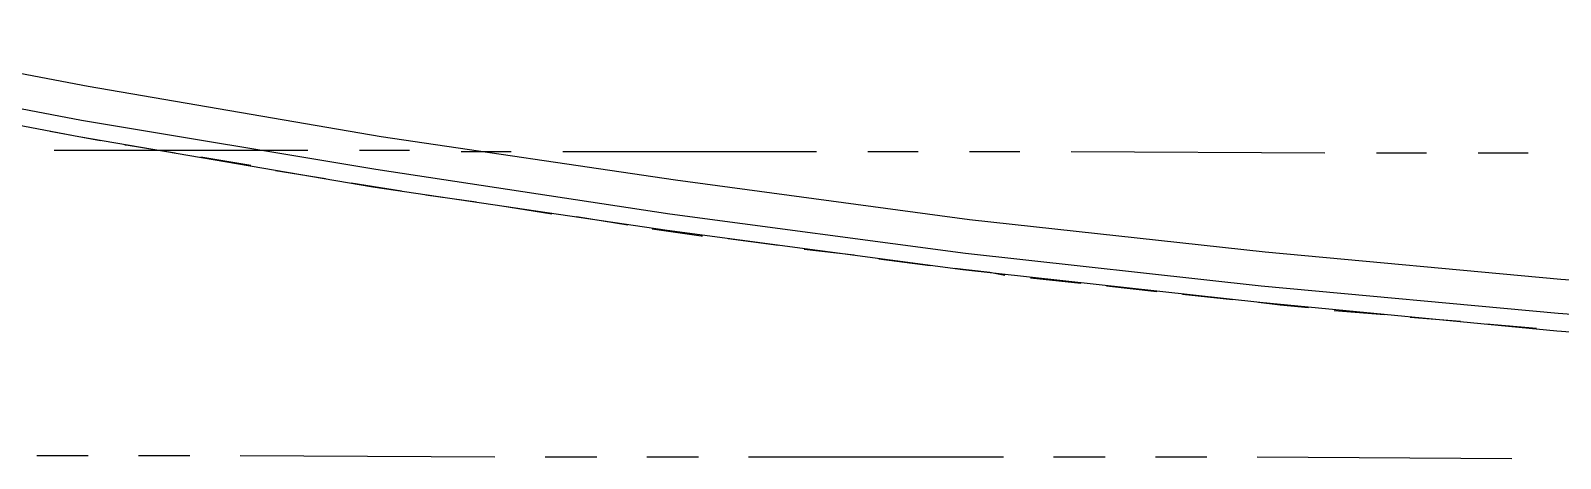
# Model space of a CAD drawing. Header units: feet. Extents: x -84 to 198, y -22 to 181.
# Drawn here: x 39.65 to 54.69, y 6.76 to 10.96 of the extents above; entities that cross this region are included whole.
import ezdxf

# ---------------------------------------------------------------- set-up
doc = ezdxf.new("R2010")
doc.units = ezdxf.units.FT
doc.layers.add('A-LINEA', color=7, linetype='CONTINUOUS')

msp = doc.modelspace()

# ---------------------------------------------------------------- linework, layer by layer
at = {"layer": 'A-LINEA'}
for p, q in [((39.84, 9.9778), (40.3333, 9.8844)), ((39.88, 9.7911), (42.3733, 9.7911)), ((42.88, 9.7911), (43.3733, 9.7911)), ((41.32, 9.7244), (41.8133, 9.6444)), ((43.88, 9.7778), (44.3733, 9.7778)), ((44.88, 9.7778), (47.3733, 9.7778)), ((47.88, 9.7778), (48.3733, 9.7778)), ((48.88, 9.7778), (49.3733, 9.7778)), ((49.88, 9.7778), (52.3733, 9.7644)), ((52.88, 9.7644), (53.3733, 9.7644)), ((53.88, 9.7644), (54.3733, 9.7644)), ((42.0533, 9.5911), (42.5467, 9.5111)), ((42.8, 9.4711), (43.2933, 9.3911)), ((43.5333, 9.3511), (44.0267, 9.2844)), ((44.28, 9.2444), (44.7733, 9.1644)), ((45.0133, 9.1378), (45.52, 9.0578)), ((46.5067, 8.9244), (47, 8.8578)), ((47.2533, 8.8178), (47.7467, 8.7644)), ((47.9867, 8.7244), (48.4933, 8.6578)), ((49.48, 8.5378), (49.9733, 8.4844)), ((50.2267, 8.4578), (50.72, 8.4044)), ((50.9733, 8.3778), (51.4667, 8.3244)), ((52.4667, 8.2178), (52.96, 8.1778)), ((53.2133, 8.1511), (53.7067, 8.1111)), ((53.96, 8.0844), (54.4533, 8.0444)), ((39.7067, 6.7911), (40.2133, 6.7911)), ((40.7067, 6.7911), (41.2133, 6.7911)), ((41.7067, 6.7911), (44.2133, 6.7778)), ((44.7067, 6.7778), (45.2133, 6.7778)), ((45.7067, 6.7778), (46.2133, 6.7778)), ((46.7067, 6.7778), (49.2133, 6.7778)), ((49.7067, 6.7778), (50.2133, 6.7778)), ((50.7067, 6.7778), (51.2133, 6.7778)), ((51.7067, 6.7778), (54.2133, 6.7644))]:
    msp.add_line(p, q, dxfattribs=at)
for points in [[(37.3333, 10.9644), (40.2133, 10.4178), (43.0933, 9.9244), (45.9867, 9.4978), (48.88, 9.1111), (51.7867, 8.7911), (54.6933, 8.5244), (57.6, 8.3111), (60.52, 8.1378), (62.6933, 8.0711), (64.8533, 8.0444), (67.0267, 8.0711), (69.1867, 8.1511), (71.3467, 8.2844), (73.5067, 8.4711), (75.6667, 8.6978), (77.8133, 8.9778), (79.96, 9.3111)], [(37.28, 10.6311), (40.1467, 10.0844), (43.04, 9.6044), (45.9333, 9.1644), (48.84, 8.7778), (51.7467, 8.4578), (54.6667, 8.1911), (57.5867, 7.9778), (60.5067, 7.8178), (62.68, 7.7378), (64.8533, 7.7111), (67.0267, 7.7378), (69.2, 7.8178), (71.3733, 7.9511), (73.5467, 8.1378), (75.7067, 8.3644), (77.8667, 8.6578), (80.0133, 8.9911)], [(37.24, 10.4711), (40.12, 9.9244), (43.0133, 9.4311), (45.9067, 9.0044), (48.8133, 8.6178), (51.7333, 8.2978), (54.6533, 8.0178), (57.5733, 7.8044), (60.4933, 7.6444), (62.68, 7.5644), (64.8533, 7.5511), (67.04, 7.5778), (69.2133, 7.6578), (71.3867, 7.7911), (73.56, 7.9778), (75.7333, 8.2044), (77.8933, 8.4844), (80.04, 8.8178)], [(40.5733, 9.8444), (40.5867, 9.8444), (41.0667, 9.7644)], [(45.76, 9.0178), (46.24, 8.9511), (46.2533, 8.9511)], [(48.7333, 8.6311), (49.08, 8.5911), (49.2267, 8.5644)], [(51.72, 8.2978), (51.9333, 8.2711), (52.2133, 8.2444)]]:
    msp.add_lwpolyline(points, dxfattribs=at)

doc.saveas('drawing.dxf')
